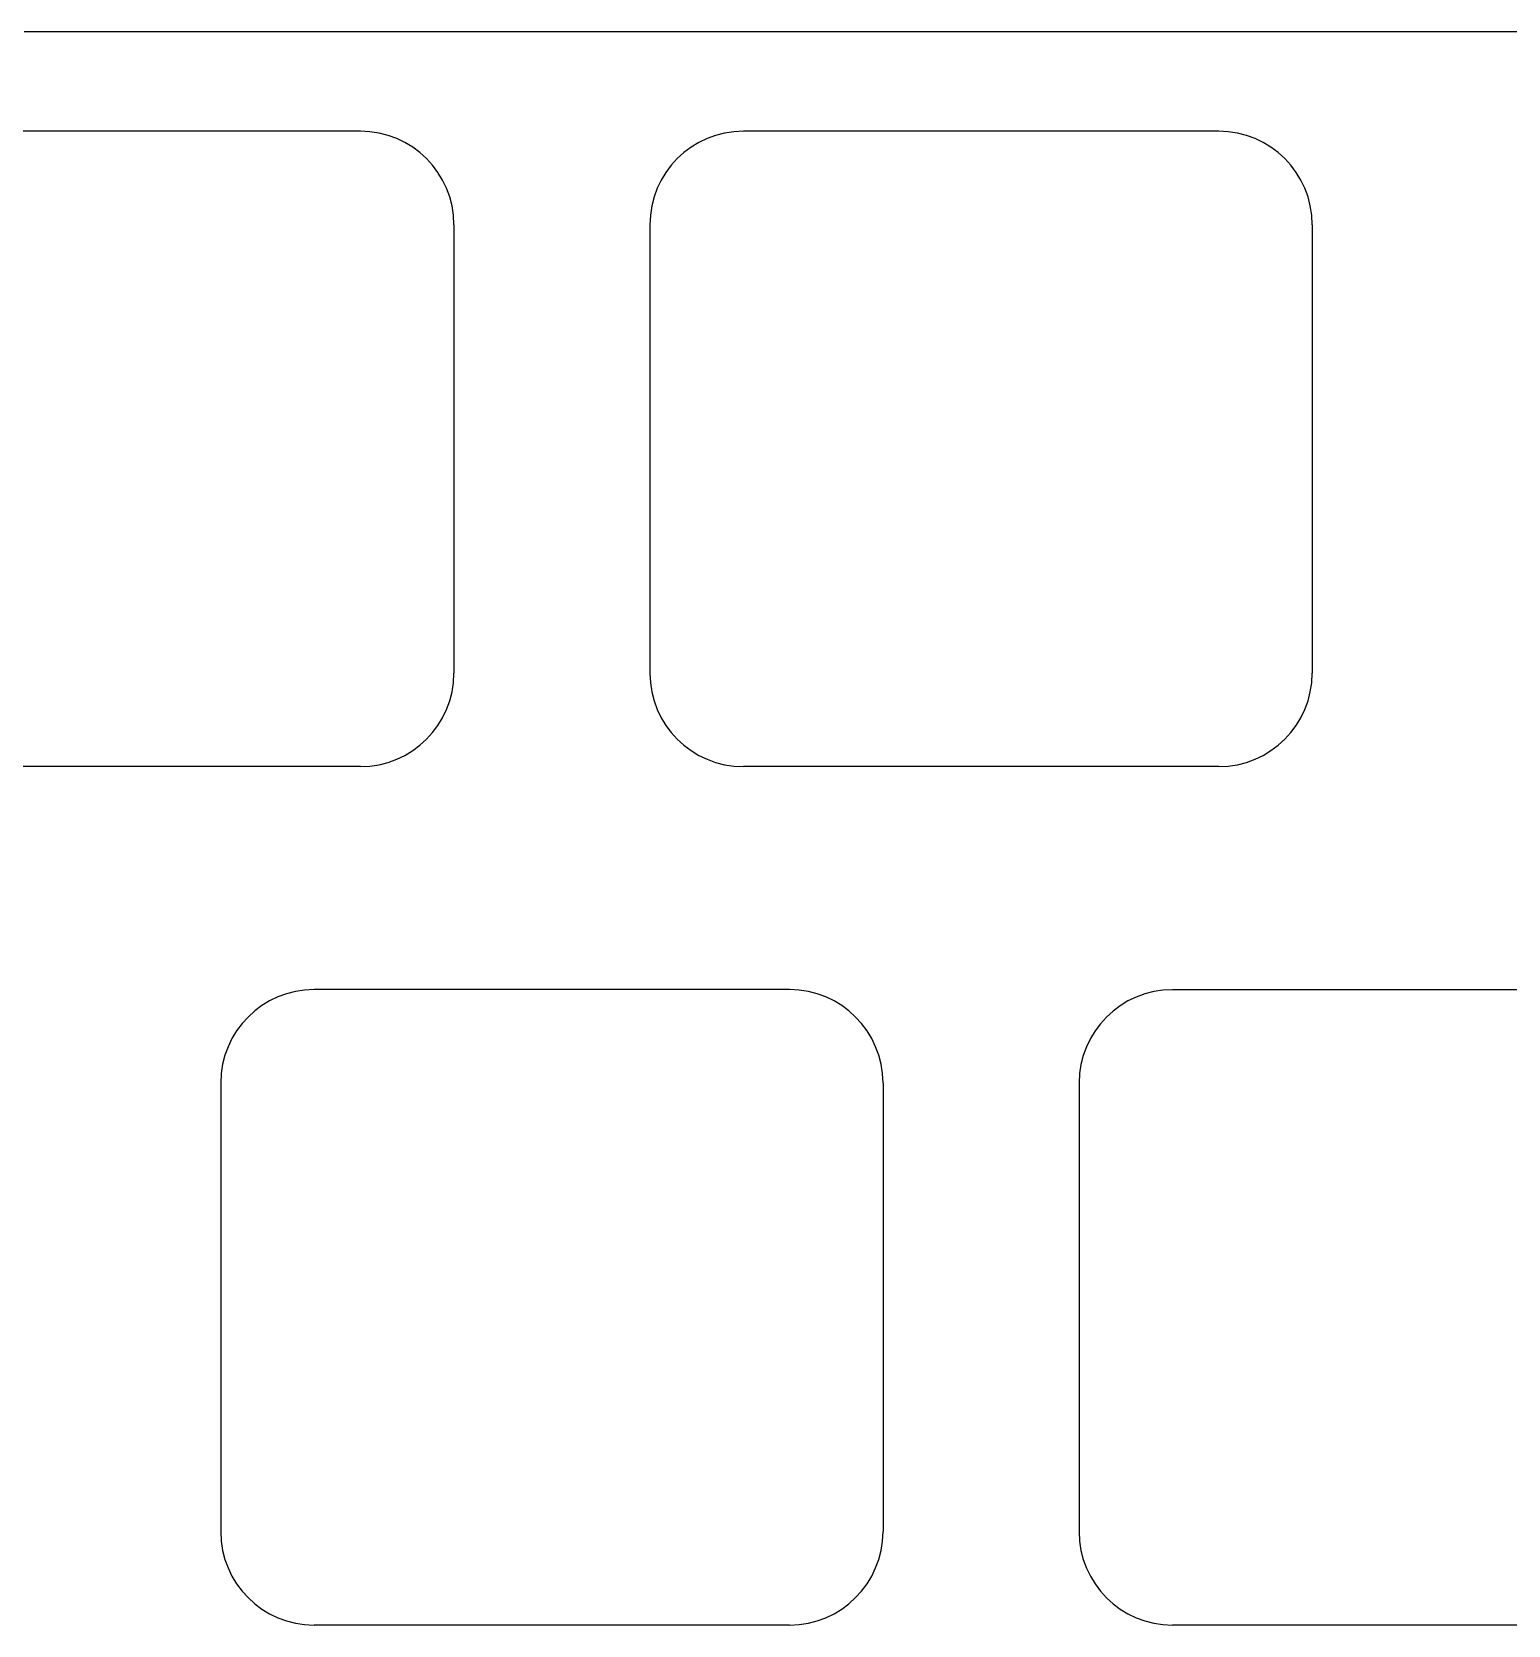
# Model space of a CAD drawing. Header units: millimetres. Extents: x -9 to 276, y -90 to 14.
# Drawn here: x 93.24 to 126, y -26.1 to 9.25 of the extents above; entities that cross this region are included whole.
import ezdxf

# ---------------------------------------------------------------- set-up
doc = ezdxf.new("R2010")
doc.units = ezdxf.units.MM
doc.layers.add('BLACK', color=7, linetype='CONTINUOUS')

msp = doc.modelspace()

# ---------------------------------------------------------------- linework, layer by layer
at = {"layer": 'BLACK', "linetype": 'Continuous'}
for p, q in [((93.391288, 9.249932), (93.064266, 9.25)), ((93.71831, 9.249914), (93.391288, 9.249932)), ((94.045333, 9.249931), (93.71831, 9.249914)), ((94.372356, 9.249964), (94.045333, 9.249931)), ((94.722979, 9.25), (94.372356, 9.249964)), ((95.376411, 9.250023), (94.722979, 9.25)), ((96.029843, 9.25001), (95.376411, 9.250023)), ((96.381691, 9.25), (96.029843, 9.25001)), ((97.763952, 9.249998), (96.381691, 9.25)), ((98.040404, 9.25), (97.763952, 9.249998)), ((100.567966, 9.250002), (98.040404, 9.25)), ((101.357829, 9.25), (100.567966, 9.250002)), ((104.675254, 9.25), (101.357829, 9.25)), ((107.992679, 9.25), (104.675254, 9.25)), ((111.310105, 9.25), (107.992679, 9.25)), ((125.132711, 9.25), (111.310105, 9.25)), ((144.484357, 9.25), (125.132711, 9.25)), ((100.5279, 7.0459), (89.977899, 7.0459)), ((119.5779, 7.0459), (109.027899, 7.0459)), ((102.6029, 4.9709), (102.6029, -4.9791)), ((106.9529, 4.9709), (106.9529, -4.979101)), ((121.6529, 4.9709), (121.6529, -4.9791)), ((100.5279, -7.0541), (89.9779, -7.0541)), ((119.5779, -7.0541), (109.0279, -7.0541)), ((110.05145, -12.00205), (99.501449, -12.00205)), ((129.1029, -12.0041), (118.552899, -12.0041)), ((97.42645, -14.07705), (97.42645, -24.027051)), ((112.12645, -14.07705), (112.12645, -24.02705)), ((116.4779, -14.0791), (116.4779, -24.029101)), ((110.05145, -26.10205), (99.50145, -26.10205)), ((129.1029, -26.1041), (118.5529, -26.1041))]:
    msp.add_line(p, q, dxfattribs=at)
at = {"layer": 'BLACK'}
for centre, radius, start, end in [((100.5279, 4.9709), 2.075, 0, 90), ((109.027904, 4.970896), 2.075004, 90.0001381, 179.9998896), ((119.5779, 4.9709), 2.075, 0, 90), ((100.5279, -4.9791), 2.075, 270, 0), ((109.027902, -4.979098), 2.075002, 180.0000828, 269.9999448), ((119.5779, -4.9791), 2.075, 270, 0), ((99.501454, -14.077054), 2.075004, 90.0001381, 179.9998896), ((110.05145, -14.07705), 2.075, 0, 90), ((118.552904, -14.079104), 2.075004, 90.0001381, 179.9998896), ((99.501452, -24.027048), 2.075002, 180.0000828, 269.9999448), ((110.05145, -24.02705), 2.075, 270, 0), ((118.552902, -24.029098), 2.075002, 180.0000828, 269.9999448)]:
    msp.add_arc(centre, radius, start, end, dxfattribs=at)

doc.saveas('drawing.dxf')
